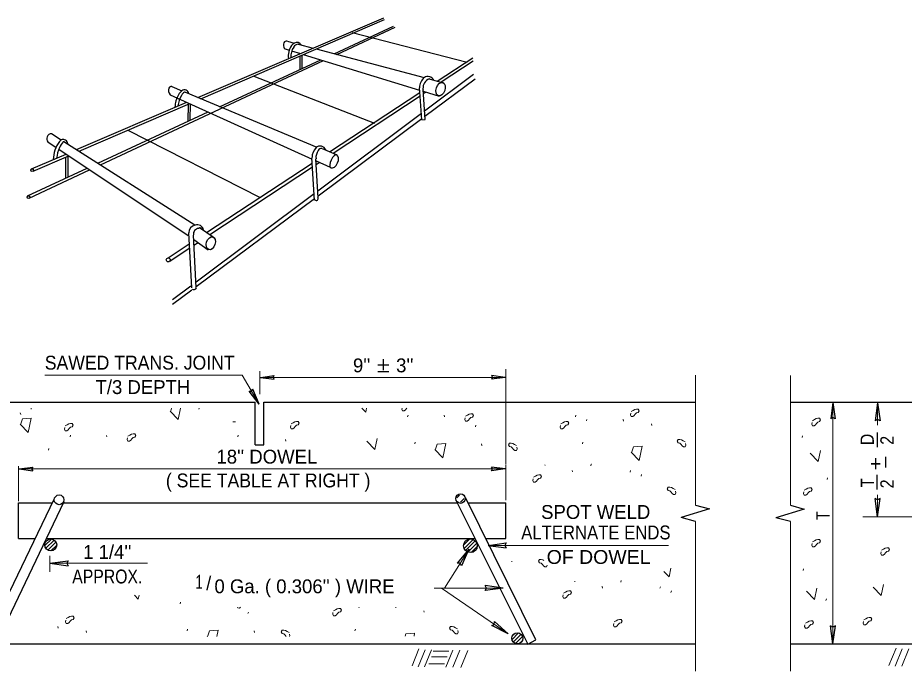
# Model space of a CAD drawing. Extents: x 743 to 4444, y -504 to 2234.
# Drawn here: x 1459 to 2493, y 835 to 1597 of the extents above; entities that cross this region are included whole.
import ezdxf
from ezdxf.enums import TextEntityAlignment as Align

# ---------------------------------------------------------------- set-up
doc = ezdxf.new("R2010")
doc.units = 0
doc.header["$LTSCALE"] = 6
doc.layers.add('1', color=7, linetype='Continuous', lineweight=25)

msp = doc.modelspace()

# ---------------------------------------------------------------- linework, layer by layer
at = {"layer": '1'}
for p, q in [((1669.346, 1503.59), (1886.16, 1596.627)), ((1672.729, 1502.181), (1886.808, 1594.676)), ((1827.913, 1554.731), (1897.209, 1586.867)), ((1831.223, 1553.853), (1899.161, 1585.567)), ((1849.043, 1579.493), (1983.238, 1545.018)), ((1769.989, 1560.569), (1775.595, 1558.851)), ((1773.538, 1569.185), (1781.608, 1567.04)), ((1785.966, 1565.884), (1803.591, 1561.197)), ((1807.14, 1560.256), (1932.795, 1526.847)), ((1778.562, 1557.942), (1788.742, 1554.824)), ((1787.974, 1551.875), (1787.974, 1536.303)), ((1790.328, 1552.963), (1790.328, 1537.339)), ((1792.154, 1553.779), (1927.724, 1512.237)), ((1555.762, 1425.265), (1815.644, 1546.582)), ((1694.374, 1492.802), (1812.45, 1547.559)), ((1948.317, 1522.739), (1989.531, 1549.782)), ((1952.723, 1521.794), (1990.18, 1546.53)), ((1933.413, 1488.24), (1990.447, 1531)), ((1734.382, 1528.592), (1875.05, 1473.755)), ((1933.84, 1481.773), (1992.412, 1525.372)), ((1938.845, 1525.241), (1953.69, 1521.295)), ((1952.912, 1521.502), (1955.661, 1520.77)), ((1638.905, 1516.294), (1650.531, 1511.443)), ((1654.678, 1509.712), (1807.755, 1445.836)), ((1822.817, 1440.393), (1927.856, 1509.312)), ((1927.884, 1509.778), (1927.5, 1514.931)), ((1930.286, 1477.44), (1927.854, 1510.182)), ((1934.082, 1478.093), (1931.799, 1512.792)), ((1931.919, 1510.956), (1950.344, 1505.307)), ((1932.105, 1508.175), (1934.768, 1509.934)), ((1637.151, 1506.816), (1802.312, 1431.952)), ((1826.894, 1438.695), (1928.195, 1505.595)), ((1527.973, 1442.924), (1656.466, 1498.062)), ((1531.053, 1440.967), (1659.754, 1496.572)), ((1657.792, 1495.727), (1657.386, 1475.981)), ((1660.143, 1496.396), (1659.752, 1477.435)), ((1552.801, 1427.147), (1681.345, 1486.762)), ((1809.05, 1394.997), (1929.69, 1485.447)), ((1809.45, 1389.18), (1930.167, 1479.038)), ((1930.286, 1477.44), (1934.082, 1478.093)), ((1498.675, 1461.545), (1510.068, 1454.304)), ((1587.781, 1465.477), (1741.698, 1387.167)), ((1494.45, 1451.787), (1503.978, 1445.431)), ((1513.149, 1452.346), (1665.838, 1355.302)), ((1475.271, 1420.311), (1515.629, 1437.628)), ((1507.081, 1443.358), (1657.854, 1342.772)), ((1813.949, 1444.096), (1830.54, 1437.176)), ((1477.222, 1417.709), (1518.681, 1435.622)), ((1514.848, 1433.947), (1514.848, 1409.588)), ((1517.562, 1434.854), (1517.562, 1411.035)), ((1679.45, 1346.322), (1802.6, 1427.131)), ((1805.171, 1384.077), (1802.238, 1433.165)), ((1809.605, 1386.559), (1806.885, 1432.099)), ((1807.021, 1429.817), (1823.501, 1422.348)), ((1807.258, 1425.725), (1810.692, 1427.998)), ((1470.72, 1389.081), (1540.166, 1421.288)), ((1472.668, 1386.479), (1543.076, 1419.345)), ((1683.197, 1343.795), (1802.855, 1422.82)), ((1667.282, 1288.705), (1804.716, 1391.749)), ((1667.458, 1283.483), (1805.064, 1385.912)), ((1809.226, 1389.011), (1809.593, 1389.285)), ((1662.078, 1281.896), (1658.663, 1345.822)), ((1667.388, 1282.056), (1664.112, 1343.332)), ((1670.995, 1352.024), (1687.224, 1341.082)), ((1634.553, 1316.865), (1659.171, 1333.018)), ((1664.679, 1338.217), (1681.398, 1326.252)), ((1664.741, 1331.607), (1669.512, 1334.759)), ((1636.503, 1312.96), (1659.305, 1328.018)), ((1639.755, 1268.069), (1661.196, 1284.142)), ((1639.755, 1262.865), (1662.045, 1279.456)), ((1885.441, 1185.858), (1885.441, 1198.616)), ((1878.992, 1192.222), (1891.928, 1192.222)), ((1742.372, 1177.467), (1758.248, 1179.649)), ((1878.992, 1184.177), (1891.928, 1184.177)), ((2027.345, 1177.451), (2011.469, 1179.634)), ((1742.372, 1177.467), (1758.248, 1175.286)), ((2027.345, 1177.451), (2011.469, 1175.269)), ((1740.618, 1146.115), (1728.941, 1161.193)), ((1740.618, 1146.115), (1733.442, 1163.783)), ((1217.645, 1148.368), (1736.035, 1148.368)), ((1736.035, 1098.935), (1736.035, 1148.368)), ((1746.296, 1098.935), (1746.296, 1148.368)), ((1746.296, 1148.368), (2249.165, 1148.368)), ((2902.087, 1148.099), (2359.748, 1148.099)), ((2409.335, 1148.094), (2406.738, 1129.2)), ((2409.335, 1148.094), (2411.93, 1129.2)), ((2461.501, 1147.891), (2458.593, 1126.723)), ((2461.501, 1147.891), (2464.407, 1126.723)), ((2460.945, 1113.097), (2460.945, 1096.173)), ((1736.035, 1098.935), (1746.296, 1098.935)), ((2471.141, 1072.209), (2471.141, 1084.796)), ((1460.873, 1070.721), (1476.75, 1072.902)), ((1460.873, 1070.721), (1476.75, 1068.538)), ((2027.345, 1070.736), (2011.469, 1072.917)), ((2027.345, 1070.736), (2011.469, 1068.554)), ((2460.945, 1046.732), (2460.945, 1063.654)), ((1423.301, 872.307), (1501.714, 1035.495)), ((1971.145, 1037.178), (1974.046, 1040.076)), ((1975.226, 1031.843), (1979.713, 1036.328)), ((2461.344, 1015.028), (2458.434, 1036.197)), ((2461.344, 1015.028), (2464.251, 1036.197)), ((1434.182, 867.054), (1513.24, 1032.648)), ((1460.092, 989.756), (1460.092, 1031.018)), ((1460.092, 1031.018), (1498.797, 1031.018)), ((1512.413, 1031.018), (1971.632, 1031.018)), ((1984.058, 1031.018), (2028.035, 1031.018)), ((2028.035, 989.756), (2028.035, 1031.018)), ((2249.165, 1009.569), (2232.398, 1014.043)), ((2359.748, 1009.3), (2342.982, 1013.774)), ((1460.092, 989.756), (1479.736, 989.756)), ((1492.762, 989.756), (1992.2, 989.756)), ((2004.482, 989.756), (2028.035, 989.756)), ((2007.428, 981.573), (2028.595, 984.481)), ((2007.428, 981.573), (2028.595, 978.662)), ((1985.238, 977.301), (1971.573, 960.877)), ((1985.238, 977.301), (1976.507, 957.801)), ((1496.856, 960.838), (1518.025, 963.748)), ((1496.856, 960.838), (1518.025, 957.931)), ((2025.069, 931.763), (2003.9, 934.671)), ((2025.069, 931.763), (2003.9, 928.855)), ((2030.766, 878.432), (2014.984, 892.833)), ((2030.766, 878.432), (2011.686, 888.045)), ((2036.404, 877.263), (2037.515, 878.375)), ((2409.335, 866.667), (2406.428, 887.834)), ((2409.335, 866.667), (2412.243, 887.834)), ((2044.125, 867.403), (2047.408, 870.686)), ((1217.645, 866.936), (2249.165, 866.936)), ((2359.748, 866.667), (2902.087, 866.667))]:
    msp.add_line(p, q, dxfattribs=at)
at = {"layer": '1', "lineweight": 13}
for p, q in [((1741.411, 1184.778), (1741.411, 1157.778)), ((2028.035, 1187.026), (2028.035, 1076.146)), ((2249.165, 1028.588), (2249.165, 1180.004)), ((2359.748, 1028.318), (2359.748, 1179.735)), ((1741.411, 1177.46), (2027.348, 1177.46)), ((2409.335, 866.667), (2409.335, 1148.099)), ((2461.486, 1121.74), (2461.486, 1148.099)), ((1474.801, 1140.273), (1475.077, 1141.362)), ((1638.494, 1141.362), (1637.558, 1138.556)), ((1670.418, 1140.275), (1670.695, 1141.362)), ((2028.035, 1034.123), (2028.035, 1075.424)), ((1460.092, 1032.961), (1460.092, 1074.048)), ((1460.87, 1070.727), (2027.348, 1070.727)), ((2461.349, 1040.654), (2461.349, 1015)), ((2444.368, 1015), (2510.068, 1015)), ((2249.165, 1009.569), (2249.165, 835.134)), ((2359.748, 1009.3), (2359.748, 834.865)), ((1490.984, 981.463), (1498.513, 988.991)), ((1492.182, 978.268), (1501.733, 987.819)), ((1494.475, 976.165), (1503.816, 985.503)), ((1497.996, 975.292), (1504.699, 981.994)), ((1978.849, 981.82), (1986.177, 989.148)), ((1979.458, 978.038), (1989.95, 988.528)), ((1981.264, 975.447), (1992.553, 986.734)), ((1983.951, 973.738), (1994.276, 984.063)), ((2007.423, 981.583), (2217.62, 981.583)), ((1956.852, 931.753), (1985.251, 977.298)), ((1987.893, 973.286), (1994.733, 980.127)), ((1496.658, 950.828), (1496.658, 969.512)), ((1496.853, 960.849), (1610.645, 960.849)), ((1944.461, 931.753), (2025.073, 931.753)), ((1953.351, 931.753), (2030.764, 878.419)), ((1856.972, 908.775), (1857.164, 909.534)), ((1900.053, 908.663), (1899.828, 909.534)), ((2035.242, 871.703), (2043.087, 879.55)), ((1680.084, 875.668), (1680.562, 875.171)), ((2036.793, 868.859), (2045.926, 877.996)), ((2039.496, 867.17), (2047.622, 875.294)), ((1918.822, 841.18), (1926.935, 860.968)), ((1925.923, 840.165), (1934.033, 859.953)), ((1933.528, 840.165), (1941.641, 859.953)), ((1943.67, 858.429), (1961.923, 858.429)), ((1958.376, 839.655), (1966.489, 859.446)), ((1966.489, 839.655), (1974.603, 859.446)), ((1975.618, 839.149), (1983.731, 858.937)), ((2474.716, 841.781), (2482.972, 861.917)), ((2481.939, 840.748), (2490.194, 860.883)), ((2489.679, 840.748), (2497.933, 860.883)), ((1941.641, 851.834), (1959.898, 851.834)), ((1938.598, 843.715), (1956.852, 843.715))]:
    msp.add_line(p, q, dxfattribs=at)
for points in [[(1490.738, 1180.134), (1721.021, 1180.134), (1740.612, 1146.108)], [(1636.78, 1138.166), (1646.126, 1128.433), (1648.833, 1141.362)], [(1860.48, 1141.362), (1864.976, 1136.684), (1865.953, 1141.362)], [(1912.871, 1141.362), (1912.586, 1141.076), (1911.412, 1139.522), (1909.857, 1138.351), (1907.913, 1138.355), (1907.131, 1140.302), (1907.343, 1141.362)], [(2174.282, 1137.744), (2176.62, 1138.913), (2178.562, 1140.082), (2180.51, 1140.477), (2182.462, 1140.473), (2183.626, 1138.526), (2182.462, 1136.582), (2180.51, 1136.189), (2178.957, 1134.63), (2177.786, 1133.075), (2176.229, 1131.908), (2174.287, 1131.911), (2173.505, 1133.858), (2173.892, 1135.796)], [(1462.186, 1123.006), (1471.534, 1113.275), (1475.035, 1130.016), (1464.909, 1129.232), (1462.963, 1123.398)], [(1462.786, 1134.328), (1462.318, 1136.153), (1462.26, 1136.203)], [(1913.706, 1131.474), (1914.173, 1133.304), (1914.226, 1133.355)], [(1956.788, 1131.363), (1956.318, 1133.192), (1956.263, 1133.247)], [(1981.011, 1132.311), (1983.348, 1133.477), (1985.293, 1134.648), (1987.239, 1135.043), (1989.191, 1135.04), (1990.353, 1133.092), (1989.192, 1131.15), (1987.239, 1130.755), (1985.687, 1129.197), (1984.513, 1127.643), (1982.958, 1126.475), (1981.016, 1126.477), (1980.233, 1128.423), (1980.621, 1130.363)], [(2109.323, 1131.474), (2109.786, 1133.304), (2109.841, 1133.355)], [(2122.133, 1126.638), (2122.598, 1128.468), (2122.653, 1128.518)], [(2165.213, 1126.527), (2164.743, 1128.356), (2164.689, 1128.411)], [(2385.584, 1126.965), (2387.923, 1128.135), (2389.866, 1129.303), (2391.812, 1129.7), (2393.763, 1129.693), (2394.928, 1127.748), (2393.763, 1125.804), (2391.811, 1125.41), (2390.261, 1123.852), (2389.088, 1122.297), (2387.532, 1121.129), (2385.588, 1121.133), (2384.807, 1123.078), (2385.193, 1125.018)], [(1514.466, 1120.779), (1516.805, 1121.949), (1518.747, 1123.116), (1520.694, 1123.513), (1522.646, 1123.508), (1523.811, 1121.562), (1522.646, 1119.618), (1520.694, 1119.222), (1519.141, 1117.668), (1517.969, 1116.112), (1516.413, 1114.943), (1514.471, 1114.945), (1513.689, 1116.893), (1514.076, 1118.833)], [(1709.88, 1125.485), (1711.066, 1125.725), (1713.014, 1125.722), (1713.158, 1125.485)], [(1777.847, 1123.327), (1780.182, 1124.494), (1782.125, 1125.664), (1784.073, 1126.058), (1786.024, 1126.055), (1787.188, 1124.108), (1786.025, 1122.166), (1784.073, 1121.77), (1782.521, 1120.213), (1781.348, 1118.658), (1779.792, 1117.489), (1777.85, 1117.494), (1777.067, 1119.439), (1777.453, 1121.378)], [(1992.837, 1119.914), (1993.303, 1121.743), (1993.357, 1121.795)], [(2092.29, 1123.177), (2094.628, 1124.345), (2096.572, 1125.512), (2098.518, 1125.909), (2100.469, 1125.904), (2101.634, 1123.958), (2100.469, 1122.015), (2098.518, 1121.62), (2096.967, 1120.063), (2095.793, 1118.508), (2094.237, 1117.339), (2092.295, 1117.343), (2091.513, 1119.291), (2091.9, 1121.227)], [(2197.737, 1123.315), (2198.207, 1121.487), (2198.258, 1121.433)], [(1520.264, 1108.066), (1520.729, 1109.896), (1520.785, 1109.946)], [(1563.347, 1107.953), (1562.875, 1109.782), (1562.822, 1109.837)], [(1587.568, 1108.903), (1589.908, 1110.069), (1591.85, 1111.239), (1593.796, 1111.634), (1595.748, 1111.631), (1596.913, 1109.684), (1595.748, 1107.742), (1593.796, 1107.347), (1592.247, 1105.79), (1591.072, 1104.234), (1589.517, 1103.066), (1587.575, 1103.068), (1586.79, 1105.016), (1587.18, 1106.954)], [(1715.88, 1108.066), (1716.346, 1109.896), (1716.4, 1109.946)], [(1866.315, 1103.255), (1875.664, 1093.525), (1878.331, 1106.288)], [(2373.341, 1107.264), (2373.804, 1109.095), (2373.86, 1109.145)], [(1771.773, 1103.118), (1771.301, 1104.947), (1771.248, 1105.002)], [(1921.923, 1099.9), (1922.391, 1101.733), (1922.443, 1101.783)], [(1945.244, 1093.53), (1954.593, 1083.8), (1958.096, 1100.539), (1947.97, 1099.759), (1946.022, 1093.921)], [(1999.912, 1099.904), (2000.383, 1098.078), (2000.432, 1098.024)], [(2040.776, 1097.944), (2038.441, 1099.112), (2036.491, 1100.276), (2034.548, 1100.668), (2032.593, 1100.668), (2031.432, 1098.722), (2032.6, 1096.773), (2034.548, 1096.379), (2036.099, 1094.826), (2037.273, 1093.267), (2038.823, 1092.1), (2040.776, 1092.1), (2041.554, 1094.049), (2041.167, 1095.994)], [(2117.541, 1099.901), (2118.006, 1101.733), (2118.06, 1101.783)], [(2174.223, 1090.275), (2183.571, 1080.553), (2187.069, 1097.288), (2176.948, 1096.516), (2175.002, 1090.675)], [(2237.142, 1102.289), (2234.808, 1103.459), (2232.859, 1104.624), (2230.916, 1105.014), (2228.96, 1105.014), (2227.8, 1103.068), (2228.968, 1101.122), (2230.916, 1100.727), (2232.468, 1099.175), (2233.64, 1097.614), (2235.193, 1096.448), (2237.143, 1096.448), (2237.921, 1098.398), (2237.534, 1100.344)], [(1495.105, 1092.741), (1495.572, 1094.571), (1495.628, 1094.621)], [(2382.897, 1089.016), (2392.243, 1079.285), (2394.948, 1092.213)], [(2073.819, 1074.59), (2073.584, 1075.503), (2073.558, 1075.53)], [(2127.338, 1074.3), (2127.804, 1076.131), (2127.859, 1076.181)], [(2105.858, 1067.173), (2105.385, 1069.003), (2105.335, 1069.057)], [(2172.897, 1067.032), (2173.363, 1068.863), (2173.419, 1068.912)], [(2060.338, 1061.228), (2062.677, 1062.396), (2064.62, 1063.567), (2066.565, 1063.962), (2068.517, 1063.957), (2069.683, 1062.012), (2068.517, 1060.067), (2066.565, 1059.673), (2065.015, 1058.116), (2063.843, 1056.561), (2062.286, 1055.392), (2060.344, 1055.395), (2059.562, 1057.344), (2059.948, 1059.281)], [(2185.707, 1062.197), (2186.173, 1064.026), (2186.227, 1064.075)], [(2402.645, 1058.385), (2403.113, 1060.216), (2403.168, 1060.265)], [(2225.491, 1046.558), (2223.158, 1047.726), (2221.211, 1048.894), (2219.263, 1049.286), (2217.32, 1049.284), (2216.151, 1047.338), (2217.317, 1045.391), (2219.263, 1045.001), (2220.82, 1043.445), (2221.992, 1041.883), (2223.544, 1040.719), (2225.495, 1040.718), (2226.274, 1042.668), (2225.882, 1044.608)], [(2375.816, 1045.966), (2378.155, 1047.135), (2380.097, 1048.303), (2382.043, 1048.699), (2383.994, 1048.693), (2385.16, 1046.748), (2383.996, 1044.805), (2382.042, 1044.409), (2380.491, 1042.854), (2379.321, 1041.297), (2377.763, 1040.128), (2375.82, 1040.133), (2375.037, 1042.08), (2375.425, 1044.018)], [(2385.584, 985.913), (2387.923, 987.082), (2389.866, 988.25), (2391.812, 988.646), (2393.763, 988.641), (2394.928, 986.695), (2393.763, 984.753), (2391.811, 984.357), (2390.261, 982.8), (2389.088, 981.245), (2387.532, 980.076), (2385.588, 980.081), (2384.807, 982.027), (2385.193, 983.965)], [(2466.1, 975.842), (2468.439, 977.012), (2470.38, 978.178), (2472.328, 978.576), (2474.278, 978.57), (2475.445, 976.625), (2474.279, 974.679), (2472.328, 974.285), (2470.777, 972.731), (2469.604, 971.173), (2468.048, 970.004), (2466.103, 970.008), (2465.323, 971.957), (2465.709, 973.895)], [(2035.123, 963.187), (2035.272, 962.611), (2035.322, 962.558)], [(2072.538, 964.12), (2071.379, 964.811), (2069.437, 965.202), (2067.481, 965.202), (2066.321, 963.256), (2067.488, 961.308), (2069.437, 960.913), (2070.988, 959.361), (2072.161, 957.801), (2073.713, 956.635), (2075.664, 956.635), (2076.361, 958.382)], [(2212.488, 951.298), (2218.461, 945.088), (2220.564, 955.163)], [(2374.736, 952.246), (2375.201, 954.078), (2375.256, 954.126)], [(2162.227, 938.835), (2162.694, 940.666), (2162.747, 940.714)], [(2108.708, 939.123), (2108.473, 940.036), (2108.448, 940.064)], [(2140.747, 931.707), (2140.274, 933.537), (2140.224, 933.592)], [(2207.787, 931.566), (2208.253, 933.397), (2208.308, 933.446)], [(2378.71, 928.412), (2388.058, 918.681), (2390.763, 931.61)], [(2456.352, 932.728), (2465.698, 922.997), (2468.404, 935.926)], [(1595.318, 923.501), (1599.813, 918.821), (1600.793, 923.501)], [(2095.228, 925.763), (2097.567, 926.931), (2099.508, 928.102), (2101.456, 928.496), (2103.408, 928.492), (2104.572, 926.545), (2103.408, 924.601), (2101.456, 924.208), (2099.903, 922.651), (2098.733, 921.095), (2097.175, 919.925), (2095.233, 919.929), (2094.452, 921.878), (2094.838, 923.816)], [(2220.596, 926.731), (2221.062, 928.56), (2221.118, 928.61)], [(1648.545, 913.612), (1649.012, 915.443), (1649.065, 915.491)], [(1719.027, 909.534), (1717.797, 908.61), (1715.855, 908.614), (1715.486, 909.534)], [(2401.251, 917.332), (2401.718, 919.163), (2401.773, 919.211)], [(1515.678, 896.471), (1518.016, 897.64), (1519.961, 898.808), (1521.907, 899.205), (1523.858, 899.202), (1525.023, 897.253), (1523.858, 895.31), (1521.907, 894.914), (1520.355, 893.36), (1519.181, 891.803), (1517.626, 890.635), (1515.683, 890.638), (1514.9, 892.585), (1515.288, 894.525)], [(1727.676, 902.05), (1728.143, 903.881), (1728.198, 903.93)], [(1827.13, 905.313), (1829.467, 906.481), (1831.411, 907.651), (1833.358, 908.047), (1835.308, 908.041), (1836.472, 906.094), (1835.308, 904.15), (1833.358, 903.756), (1831.804, 902.2), (1830.633, 900.644), (1829.075, 899.475), (1827.133, 899.479), (1826.353, 901.427), (1826.739, 903.363)], [(1932.578, 905.45), (1933.046, 903.623), (1933.096, 903.568)], [(2154.438, 892.612), (2156.778, 893.782), (2158.72, 894.949), (2160.666, 895.346), (2162.617, 895.342), (2163.782, 893.396), (2162.618, 891.453), (2160.665, 891.056), (2159.115, 889.501), (2157.943, 887.944), (2156.385, 886.775), (2154.443, 886.779), (2153.661, 888.726), (2154.048, 890.666)], [(2377.213, 890.946), (2379.551, 892.114), (2381.492, 893.284), (2383.44, 893.682), (2385.39, 893.676), (2386.555, 891.73), (2385.392, 889.785), (2383.438, 889.39), (2381.889, 887.833), (2380.716, 886.278), (2379.158, 885.11), (2377.215, 885.113), (2376.435, 887.06), (2376.821, 888.999)], [(2445.227, 894.783), (2447.565, 895.954), (2449.508, 897.121), (2451.457, 897.518), (2453.407, 897.512), (2454.573, 895.568), (2453.407, 893.624), (2451.457, 893.228), (2449.905, 891.673), (2448.731, 890.116), (2447.177, 888.948), (2445.233, 888.952), (2444.451, 890.9), (2444.837, 892.838)], [(1506.612, 885.254), (1506.14, 887.083), (1506.086, 887.138)], [(1539.136, 882.041), (1539.605, 880.214), (1539.654, 880.161)], [(1656.763, 882.039), (1657.23, 883.868), (1657.284, 883.919)], [(1691.371, 875.201), (1692.935, 882.677), (1682.808, 881.894), (1680.863, 876.058)], [(1734.75, 882.04), (1735.223, 880.214), (1735.271, 880.161)], [(1775.613, 880.079), (1773.282, 881.248), (1771.33, 882.414), (1769.388, 882.805), (1767.432, 882.805), (1766.269, 880.857), (1767.438, 878.909), (1769.385, 878.514), (1770.937, 876.963), (1772.099, 875.42)], [(1852.379, 882.04), (1852.846, 883.868), (1852.899, 883.92)], [(1921.156, 875.823), (1921.908, 879.426), (1911.788, 878.651), (1910.835, 875.797)], [(1971.981, 884.426), (1969.648, 885.598), (1967.698, 886.762), (1965.754, 887.152), (1963.8, 887.152), (1962.639, 885.205), (1963.807, 883.258), (1965.754, 882.862), (1967.308, 881.31), (1968.478, 879.751), (1970.03, 878.585), (1971.982, 878.585), (1972.759, 880.533), (1972.373, 882.48)], [(1776.092, 875.432), (1776.393, 876.186), (1776.005, 878.132)]]:
    msp.add_lwpolyline(points, dxfattribs=at)
at = {"layer": '1'}
for points in [[(1758.248, 1175.286), (1757.02, 1177.489), (1758.248, 1179.649)], [(2011.469, 1179.634), (2012.698, 1177.429), (2011.469, 1175.269)], [(1728.941, 1161.193), (1731.943, 1161.235), (1733.442, 1163.783)], [(2411.93, 1129.2), (2409.308, 1130.663), (2406.738, 1129.2)], [(2464.407, 1126.723), (2461.468, 1128.359), (2458.593, 1126.723)], [(1476.75, 1072.902), (1475.521, 1070.697), (1476.75, 1068.538)], [(2011.469, 1068.554), (2012.698, 1070.757), (2011.469, 1072.917)], [(1970.465, 1033.358), (2053.715, 866.351), (2063.05, 871.413), (1981.361, 1036.472)], [(2464.251, 1036.197), (2461.312, 1034.559), (2458.434, 1036.197)], [(2249.165, 1028.588), (2265.417, 1024.252), (2232.398, 1014.043)], [(2359.748, 1028.318), (2375.999, 1023.983), (2342.982, 1013.774)], [(2028.595, 984.481), (2026.958, 981.54), (2028.595, 978.662)], [(1518.025, 963.748), (1516.388, 960.81), (1518.025, 957.931)], [(1976.507, 957.801), (1974.88, 960.744), (1971.573, 960.877)], [(2003.9, 928.855), (2005.536, 931.792), (2003.9, 934.671)], [(2011.686, 888.045), (2014.699, 889.535), (2014.984, 892.833)], [(2412.243, 887.834), (2409.307, 886.198), (2406.428, 887.834)]]:
    msp.add_lwpolyline(points, dxfattribs=at)
for centre, radius in [((1476.212, 1419.013), 1.623), ((1471.868, 1387.501), 1.623), ((1634.718, 1314.424), 2.311), ((1507.551, 1034.718), 5.665), ((1975.431, 1036.127), 5.553), ((1497.825, 982.164), 6.885), ((1986.807, 981.191), 8.011), ((2041.491, 873.298), 6.476)]:
    msp.add_circle(centre, radius, dxfattribs=at)
for centre, radius, start, end in [((1776.529, 1564.601), 7.608, 157.80116, 212.57966), ((1772.398, 1566.036), 3.249, 71.8342, 153.70033), ((1794.817, 1552.323), 20.188, 144.03706, 189.92339), ((1794.817, 1552.323), 17.187, 144.03706, 186.89461), ((1791.563, 1552.636), 17.465, 124.43255, 138.98041), ((1786.959, 1559.012), 6.954, 97.28335, 151.04261), ((1784.627, 1561.907), 5.917, 31.05432, 119.78925), ((1942.501, 1515.05), 15.036, 128.37138, 180.28317), ((1943.836, 1514.509), 12.236, 123.13641, 191.68197), ((1937.402, 1520.662), 7.498, 24.86105, 123.96328), ((1938.835, 1522.49), 2.808, 53.72287, 129.25873), ((1641.553, 1511.835), 6.674, 154.39793, 228.75118), ((1638.004, 1513.866), 2.586, 68.83394, 160.79384), ((1661.91, 1498.013), 17.526, 130.00745, 149.57651), ((1659.922, 1500.712), 11.297, 131.72809, 151.52814), ((1653.666, 1507.37), 5.1, 7.83099, 126.68021), ((1653.982, 1507.838), 2.018, 63.79682, 140.26237), ((1670.507, 1491.937), 27.992, 147.78662, 179.29179), ((1673.597, 1491.786), 27.606, 148.77311, 175.80773), ((1499.097, 1455.468), 5.968, 93.18403, 218.00952), ((1535.213, 1431.012), 34.453, 141.89668, 179.47533), ((1556.8, 1417.682), 56.133, 142.41474, 150.49394), ((1512.341, 1450.028), 4.72, 82.57772, 152.95399), ((1512.181, 1449.315), 5.391, 3.15819, 114.28501), ((1508.917, 1457.246), 6.318, 302.56211, 311.17768), ((1811.69, 1440.073), 6.976, 21.08584, 131.48641), ((1543.722, 1429.51), 39.168, 155.99989, 175.24851), ((1808.064, 1439.051), 7.25, 260.65747, 260.65747), ((1819.431, 1433.4), 17.159, 136.09197, 179.57659), ((1820.892, 1433.766), 14.015, 144.28129, 186.91767), ((1813.264, 1440.009), 4.143, 83.04931, 152.0933), ((1807.341, 1385.757), 2.209, 215.01651, 35.01651), ((1668.363, 1345.607), 9.687, 103.72021, 178.13245), ((1668.353, 1347.617), 7.72, 12.96356, 107.38344), ((1670.823, 1344.225), 6.871, 94.88178, 186.35611), ((1671.604, 1349.62), 2.06, 23.33847, 131.54836), ((1664.423, 1282.793), 3.152, 230.78704, 345.0154)]:
    msp.add_arc(centre, radius, start, end, dxfattribs=at)
for centre, major_axis, ratio in [((1952.148, 1513.349), (2.538, 7.79), 0.6167), ((1684.292, 1333.78), (2.438, 7.482), 0.642099)]:
    msp.add_ellipse(centre, major_axis=major_axis, ratio=ratio, dxfattribs=at)
for centre, major_axis, ratio, start_param, end_param in [((1827.565, 1429.337), (3.494, 7.482), 0.396052, 6.28318531, 9.42477796), ((1827.646, 1429.337), (-3.414, -7.482), 0.592299, 0, 3.14159265)]:
    msp.add_ellipse(centre, major_axis=major_axis, ratio=ratio, start_param=start_param, end_param=end_param, dxfattribs=at)

# ---------------------------------------------------------------- texts
for s, width, p in [('SAWED TRANS. JOINT', 0.95, (1490.821, 1186.483)), ('1', 0.7, (1666.49, 931.126))]:
    msp.add_text(s, height=16.16, dxfattribs=dict(at, width=width)).set_placement(p)
for s, p in [("9''     3''", (1885.272, 1183.308)), ("18'' DOWEL", (1749.677, 1076.924)), (' SPOT WELD ', (2132.915, 1012.448)), ("1 1/4''", (1563.693, 965.826))]:
    msp.add_text(s, height=16.16, dxfattribs=at).set_placement(p, align=Align.CENTER)
for s, p in [('T/3 DEPTH', (1549.967, 1158.015)), ('/', (1678.883, 929.353)), ("0 Ga. ( 0.306'' ) WIRE", (1688.552, 925.81))]:
    msp.add_text(s, height=16.16, dxfattribs=at).set_placement(p)
for s, width, p in [('D', 0.9, (2457.046, 1105.003)), ('2', 0.9, (2480.139, 1104.103)), ('+', 1.3, (2466.577, 1076.772)), ('T', 0.8, (2457.345, 1054.523)), ('2', 0.9, (2480.139, 1053.324)), ('T', 0.8, (2405.508, 1016.19))]:
    msp.add_text(s, height=15.53, rotation=90, dxfattribs=dict(at, width=width)).set_placement(p, align=Align.CENTER)
for s, width, p in [('( SEE TABLE AT RIGHT )', 0.95, (1751.175, 1049.204)), ('ALTERNATE ENDS', 0.9, (2133.108, 988.584)), (' OF DOWEL', 1.05, (2133.107, 959.996)), ('APPROX.', 0.85, (1563.694, 937.24))]:
    msp.add_text(s, height=16.16, dxfattribs=dict(at, width=width)).set_placement(p, align=Align.CENTER)

doc.saveas('drawing.dxf')
